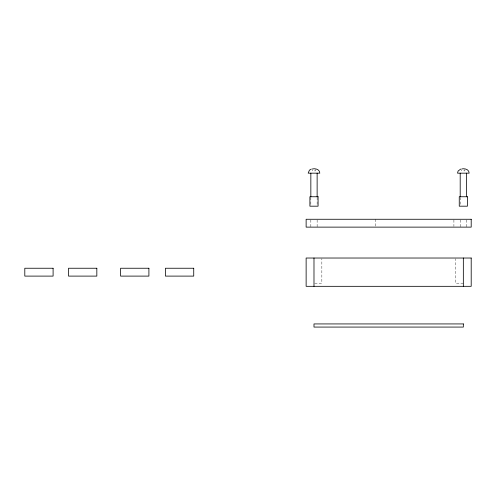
<?xml version="1.0" encoding="UTF-8"?>
<svg xmlns="http://www.w3.org/2000/svg" width="496" height="496" viewBox="0 0 496 496"><rect width="100%" height="100%" fill="white"/><g stroke="black" fill="none" stroke-linecap="round" stroke-linejoin="round"><path stroke-width="0.37" stroke-dasharray="2.48 1.86" d="M314.706 283.179L321.848 283.179L321.848 258.788M463.338 283.179L455.477 283.179L455.477 258.788M466.482 219.976L466.482 227.125M464.876 169.576L464.876 170.884L461.807 170.884L461.807 169.576M460.195 197.47L460.195 205.4M460.195 219.976L460.195 227.125M453.908 219.976L453.908 226.405M375.298 219.263L375.298 226.405M317.13 197.47L317.13 205.4M317.13 219.976L317.13 227.125M315.524 169.576L315.524 170.884L312.455 170.884L312.455 169.576M310.843 197.47L310.843 205.4M310.843 219.976L310.843 227.125"/><path stroke-width="0.74" d="M311.345 169.068L309.423 170.165L308.171 173.166L319.808 173.166C319.827 169.415 315.487 168.274 312.455 168.925M460.697 169.068L458.093 171.046L457.523 173.166L469.154 173.166C469.179 169.415 464.839 168.274 461.807 168.925M466.482 173.166L466.482 196.751M463.338 258.025L463.338 286.322M460.195 173.166L460.195 196.751M317.13 173.166L317.13 196.751M313.987 258.025L313.987 286.322M310.843 173.166L310.843 196.751M318.072 196.751L309.907 196.751L309.907 206.181L318.072 206.181L318.072 196.751M467.424 196.751L459.259 196.751L459.259 206.181L467.424 206.181L467.424 196.751M471.2 219.263L306.131 219.263L306.131 227.125L471.2 227.125L471.2 219.263M471.2 258.025L306.131 258.025L306.131 286.322L471.2 286.322L471.2 258.025M53.097 268.243L24.8 268.243L24.8 276.105L53.097 276.105L53.097 268.243M96.832 268.243L68.529 268.243L68.529 276.105L96.832 276.105L96.832 268.243M148.905 268.243L120.609 268.243L120.609 276.105L148.905 276.105L148.905 268.243M193.731 268.243L165.435 268.243L165.435 276.105L193.731 276.105L193.731 268.243M463.338 323.931L313.987 323.931L313.987 327.075L463.338 327.075L463.338 323.931"/></g></svg>
